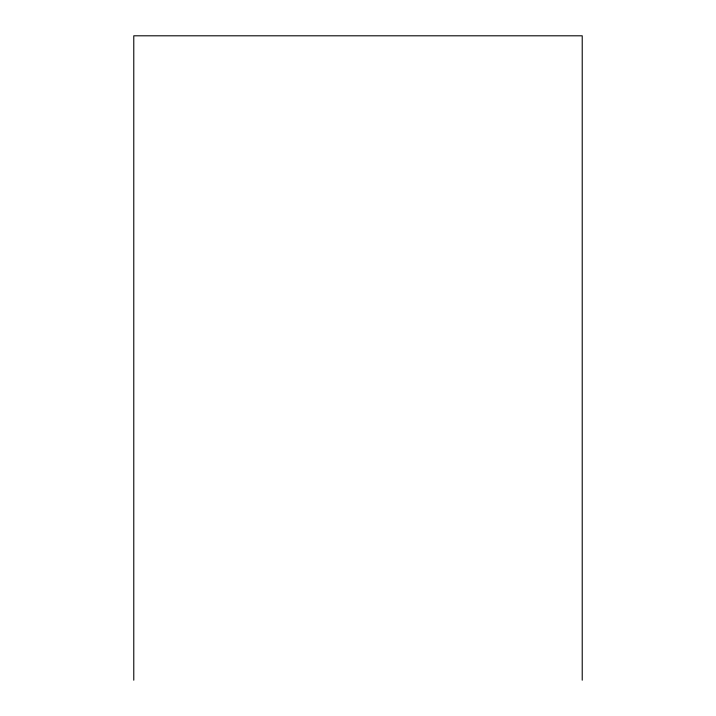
<?xml version="1.0" encoding="UTF-8"?>
<svg xmlns="http://www.w3.org/2000/svg" width="716" height="716" viewBox="0 0 716 716"><rect width="100%" height="100%" fill="white"/><g stroke="black" fill="none" stroke-linecap="round" stroke-linejoin="round"><path stroke-width="1.07" d="M582.224 680.2L582.224 35.8L133.776 35.8L133.776 680.2"/></g></svg>
